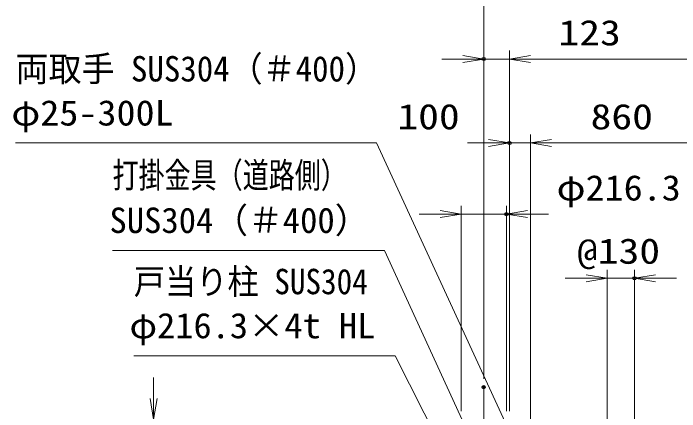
# Model space of a CAD drawing. Units: millimetres at full size. Extents: x -11880 to 11880, y -8400 to 8400.
# Drawn here: x 30 to 3204, y 884 to 2783 of the extents above; entities that cross this region are included whole.
import ezdxf
from ezdxf.enums import TextEntityAlignment as Align

# ---------------------------------------------------------------- set-up
doc = ezdxf.new("R2010")
doc.units = ezdxf.units.MM
doc.header["$LTSCALE"] = 30
doc.header["$PDMODE"] = 32
doc.header["$PDSIZE"] = 15
doc.linetypes.add('USER1', pattern=[18, 12, -1.5, 3, -1.5])
for name, color, linetype, lineweight in [('0-2_軸線', 200, 'USER1', 15), ('0-4_寸法線', 4, 'Continuous', 18), ('0-5_0', 7, 'Continuous', 18)]:
    doc.layers.add(name, color=color, linetype=linetype, lineweight=lineweight)
doc.layers.add('0-6_Defpoints', color=7, linetype='Continuous')
doc.styles.add('ＭＳ ゴシック', font='')
doc.styles.get('ＭＳ ゴシック').set_extended_font_data('MS Gothic')

# ---------------------------------------------------------------- blocks, each defined once
blk = doc.blocks.new('_Open')
at = {"layer": '0-5_0', "color": 4}
blk.add_line((-30, 5), (0, 0), dxfattribs=at)
blk.add_lwpolyline([(-30, -5), (0, 0), (-30, 0)], dxfattribs=at)
blk = doc.blocks.new('S56')
at = {"layer": '0-4_寸法線'}
for points in [[(28511316.9, 81148346.3), (28562892.9, 81148346.3), (28582102.8, 81106634.9), (28583357.8, 81103910)], [(28581648.7, 81106425.8), (28583357.8, 81103910), (28582557, 81106844.1)]]:
    blk.add_lwpolyline(points, dxfattribs=at)
at = {"layer": '0-4_寸法線', "color": 254, "style": 'ＭＳ ゴシック'}
for s, width, p in [('両取手 SUS304（＃400）', 0.95, (28511316.9, 81156046.9)), ('φ25-300L', 1.1, (28510712.1, 81149746.9))]:
    blk.add_text(s, height=3637, dxfattribs=dict(at, width=width)).set_placement(p, align=Align.BOTTOM_LEFT)
blk = doc.blocks.new('S57')
at = {"layer": '0-4_寸法線'}
for points in [[(28525162.2, 81132979.8), (28564037.4, 81132979.8), (28581928.7, 81093889.8), (28583177.2, 81091162)], [(28581474.1, 81093681.8), (28583177.2, 81091162), (28582383.3, 81094097.9)]]:
    blk.add_lwpolyline(points, dxfattribs=at)
at = {"layer": '0-4_寸法線', "color": 254, "style": 'ＭＳ ゴシック', "width": 0.75}
blk.add_text('打掛金具（道路側）', height=3637, dxfattribs=at).set_placement((28525162.2, 81140831.5), align=Align.BOTTOM_LEFT)
at = {"layer": '0-4_寸法線', "color": 254, "style": 'ＭＳ ゴシック'}
blk.add_text('SUS304（＃400）', height=3637, dxfattribs=at).set_placement((28524730.2, 81134380.3), align=Align.BOTTOM_LEFT)
blk = doc.blocks.new('S58')
at = {"layer": '0-4_寸法線'}
for points in [[(28528196.9, 81117920.3), (28565574.5, 81117920.3), (28575890.4, 81097452.5), (28577240.6, 81094773.5)], [(28575443.9, 81097227.5), (28577240.6, 81094773.5), (28576336.9, 81097677.6)]]:
    blk.add_lwpolyline(points, dxfattribs=at)
at = {"layer": '0-4_寸法線', "color": 254, "style": 'ＭＳ ゴシック'}
for s, width, p in [('戸当り柱 SUS304', 0.9, (28528196.9, 81125620.9)), ('φ216.3×4t HL', 1.05, (28527592.1, 81119320.9))]:
    blk.add_text(s, height=3637, dxfattribs=dict(at, width=width)).set_placement(p, align=Align.BOTTOM_LEFT)

msp = doc.modelspace()

# ---------------------------------------------------------------- linework, layer by layer
at = {"layer": '0-2_軸線'}
msp.add_line((2270.88, 1001.2), (2270.88, -772.95), dxfattribs=at)
at = {"layer": '0-4_寸法線'}
for p, q in [((2270.88, 1041.2), (2270.88, 2957.2)), ((2270.88, 1041.2), (2270.88, 2605.19)), ((2393.88, 886.63), (2393.88, 2605.19)), ((2393.88, 886.63), (2393.88, 2605.19)), ((2170.88, 2565.19), (2070.88, 2565.19)), ((2393.88, 2565.19), (2270.88, 2565.19)), ((2393.88, 2565.19), (4393.88, 2565.19)), ((2493.88, 2565.19), (2593.88, 2565.19)), ((2393.88, 886.63), (2393.88, 2205.19)), ((2493.88, 786.63), (2493.88, 2205.19)), ((2493.88, 786.63), (2493.88, 2205.19)), ((2293.88, 2165.19), (2193.88, 2165.19)), ((2493.88, 2165.19), (2393.88, 2165.19)), ((2493.88, 2165.19), (3353.88, 2165.19)), ((2593.88, 2165.19), (2693.88, 2165.19)), ((3253.88, 2165.19), (3153.88, 2165.19)), ((2162.73, 886.63), (2162.73, 1865.75)), ((2379.03, 886.63), (2379.03, 1865.75)), ((2062.73, 1825.75), (1962.73, 1825.75)), ((2162.73, 1825.75), (2379.03, 1825.75)), ((2479.03, 1825.75), (2579.03, 1825.75)), ((2858.88, 845.63), (2858.88, 1560.23)), ((2988.88, 845.63), (2988.88, 1560.23)), ((2758.88, 1520.23), (2658.88, 1520.23)), ((2858.88, 1520.23), (2988.88, 1520.23)), ((3088.88, 1520.23), (3188.88, 1520.23)), ((698.49, 946.63), (698.49, 1046.63))]:
    msp.add_line(p, q, dxfattribs=at)
at = {"layer": '0-6_Defpoints'}
for p in [(2270.88, 2565.19), (2393.88, 2165.19), (2379.03, 1825.75), (2988.88, 1520.23), (2270.88, 1001.2)]:
    msp.add_point(p, dxfattribs=at)

# ---------------------------------------------------------------- block references
at = {"layer": '0-4_寸法線'}
for name, p, xscale, yscale in [('S56', (-950335.97, -2702779.54), 0.03333333, 0.03333333), ('_Open', (2270.88, 2565.19), 3.333333, 3.333333), ('_Open', (2393.88, 2165.19), 3.333333, 3.333333), ('S57', (-950335.97, -2702779.54), 0.03333333, 0.03333333), ('_Open', (2162.73, 1825.75), 3.333333, 3.333333), ('S58', (-950335.97, -2702779.54), 0.03333333, 0.03333333), ('_Open', (2858.88, 1520.23), 3.333333, 3.333333)]:
    msp.add_blockref(name, p, dxfattribs=dict(at, xscale=xscale, yscale=yscale))
at = {"layer": '0-4_寸法線', "xscale": 3.333333, "yscale": 3.333333}
for p, rotation in [((2393.88, 2565.19), 180), ((2393.88, 2565.19), 180), ((2493.88, 2165.19), 180), ((2493.88, 2165.19), 180), ((2379.03, 1825.75), 180), ((2988.88, 1520.23), 180), ((698.49, 846.63), 270)]:
    msp.add_blockref('_Open', p, dxfattribs=dict(at, rotation=rotation))

# ---------------------------------------------------------------- texts
at = {"layer": '0-4_寸法線', "color": 254, "style": 'ＭＳ ゴシック'}
for s, width, p in [('123', 1.2, (2626.78, 2593.87)), ('100', 1.2, (1859.66, 2193.87)), ('860', 1.2, (2779.88, 2193.87)), ('φ216.3', 1.1, (2618.04, 1854.43)), ('@130', 1.2, (2715.08, 1552.91))]:
    msp.add_text(s, height=121.2, dxfattribs=dict(at, width=width)).set_placement(p, align=Align.BOTTOM_LEFT)

doc.saveas('drawing.dxf')
